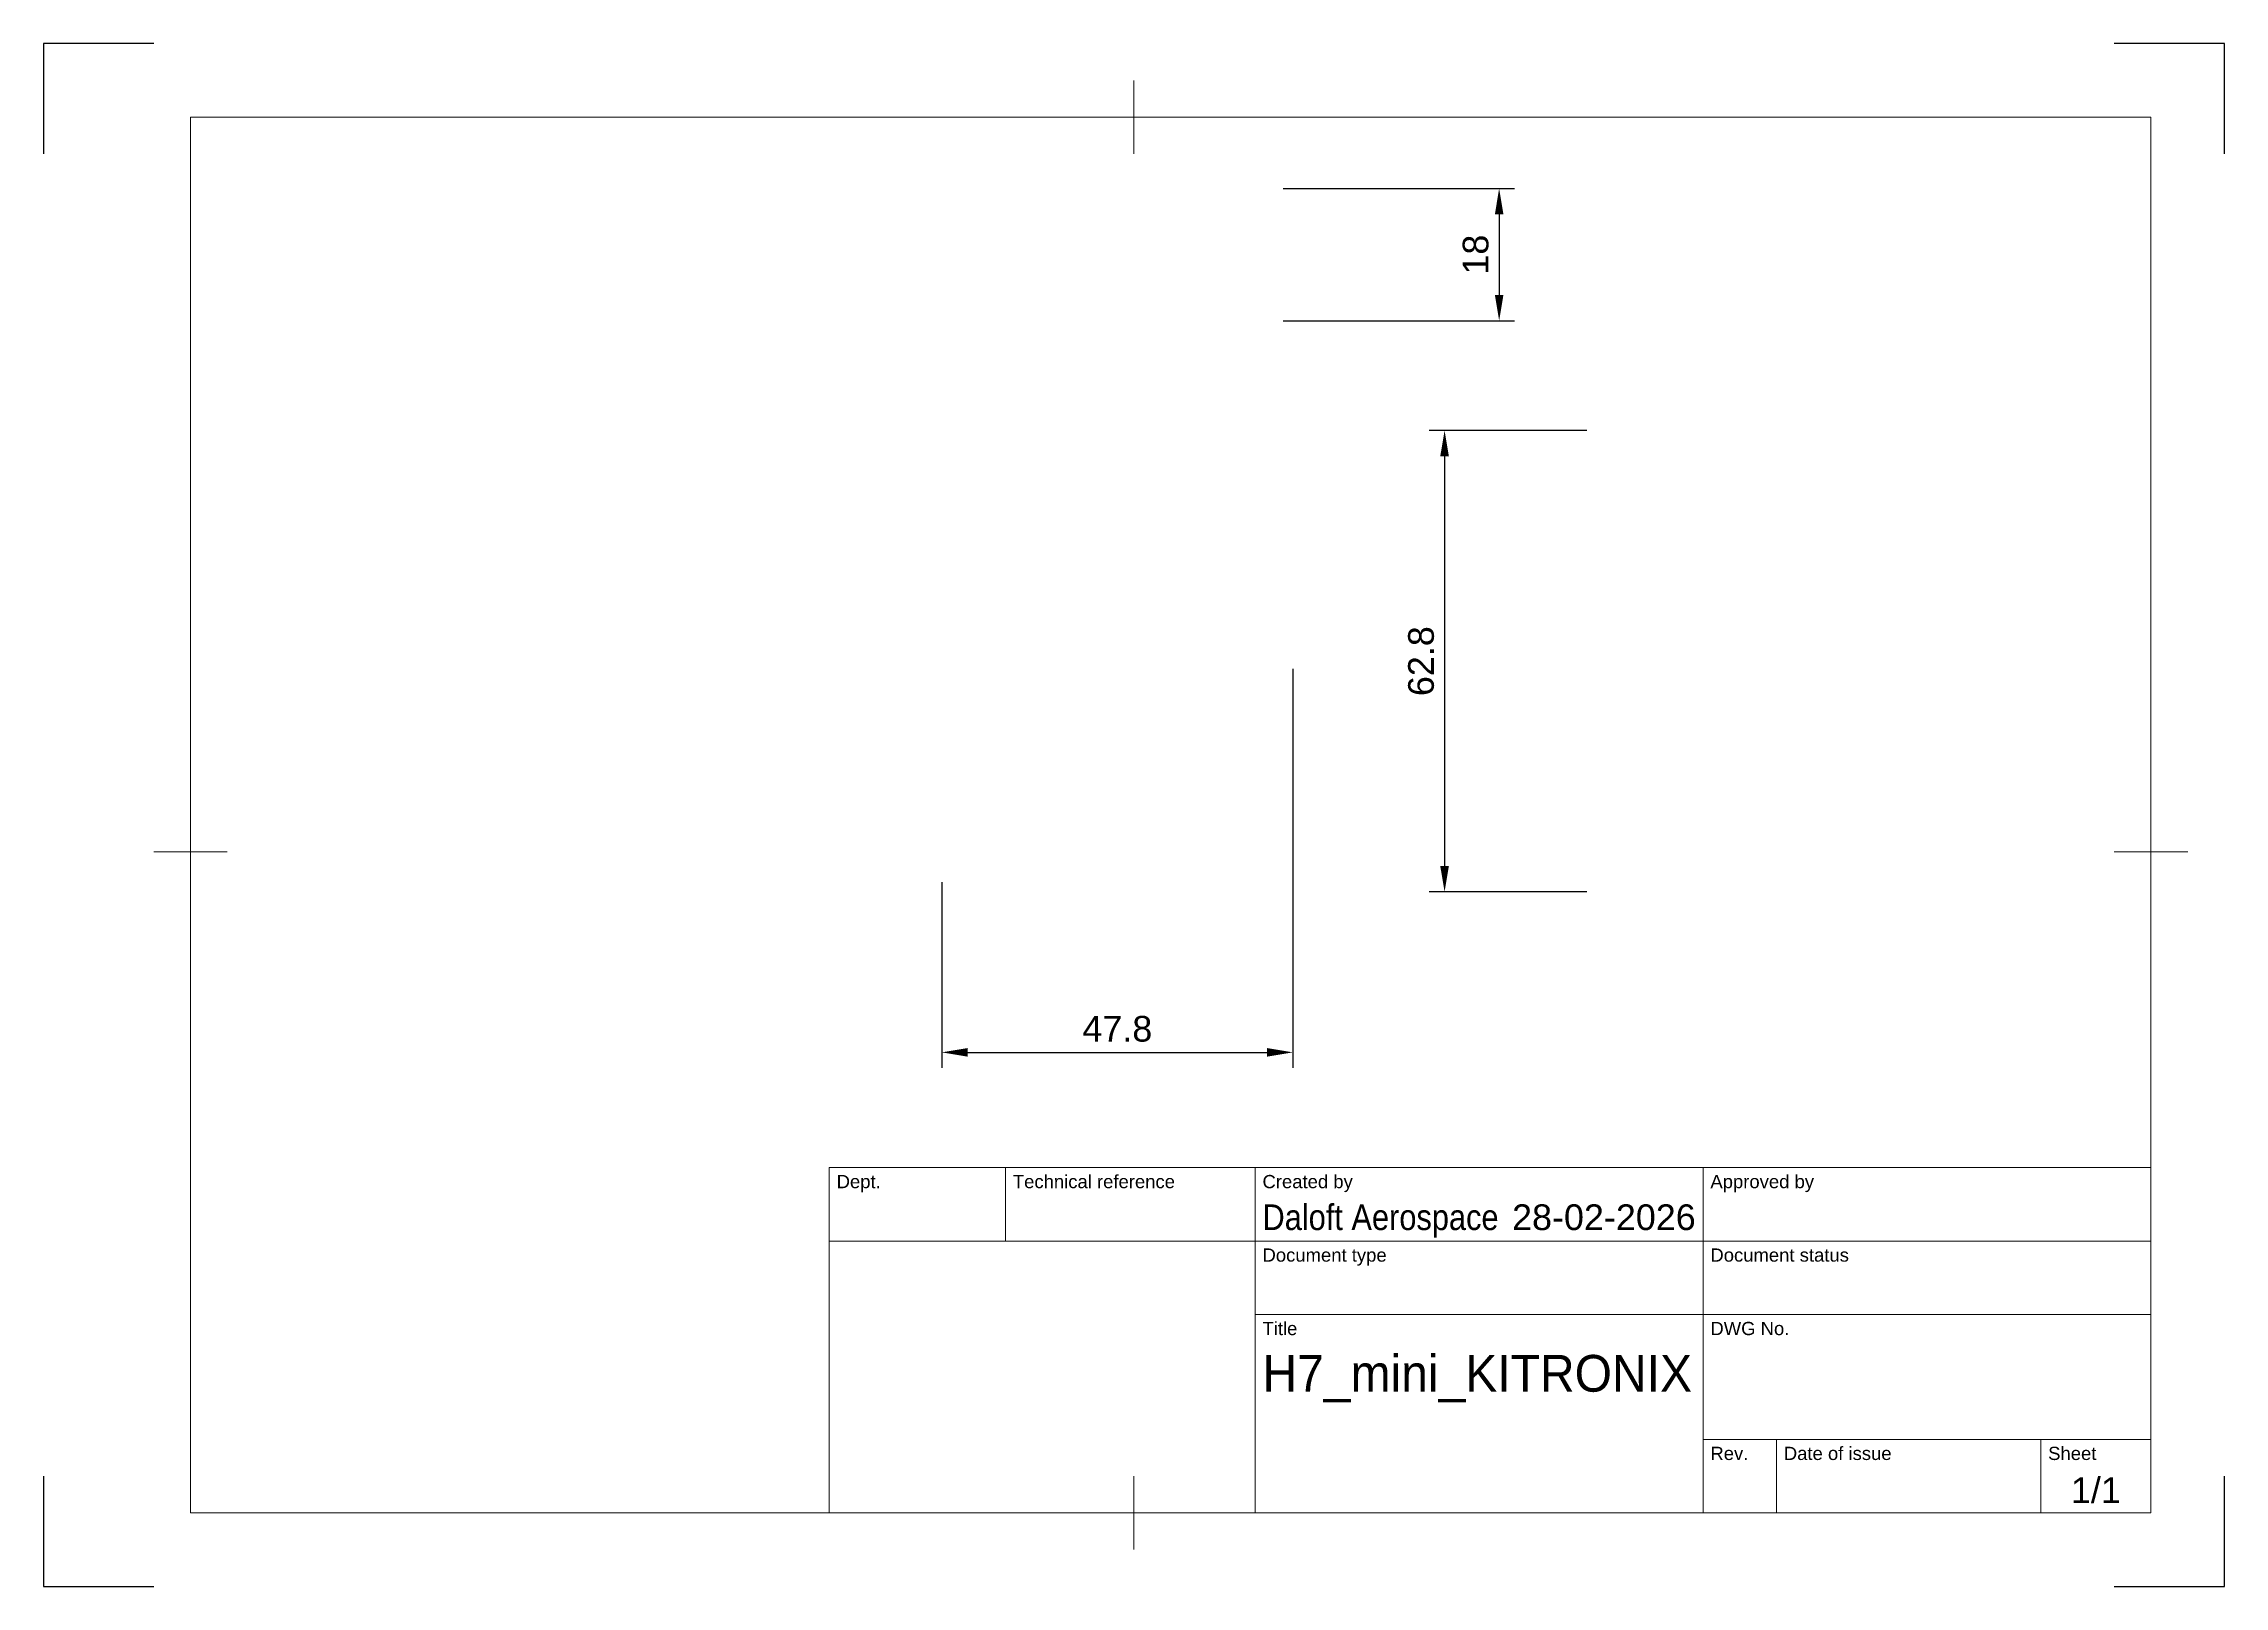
# Paper-space layout 'Sheet1' of a CAD drawing. Header units: millimetres. Extents: x 0 to 297, y 0 to 210.
import ezdxf
from ezdxf.enums import TextEntityAlignment as Align

# ---------------------------------------------------------------- set-up
doc = ezdxf.new("R2010")
doc.units = ezdxf.units.MM
doc.header["$LTSCALE"] = 0.75
for name, color, linetype, lineweight in [('BORDER', 7, 'Continuous', 13), ('FD_Dimensions', 7, 'Continuous', 13), ('TITLEBLOCK', 7, 'Continuous', 18)]:
    doc.layers.add(name, color=color, linetype=linetype, lineweight=lineweight)
doc.styles.add('FusionTitle', font='arial.ttf')
doc.styles.get("Standard").update_dxf_attribs({"font": 'arial.ttf'})
doc.dimstyles.new('Dim-ISO-25', dxfattribs={"dimtxt": 3.5, "dimasz": 3.5, "dimexe": 2.1, "dimexo": 2.1, "dimgap": 1.4, "dimtad": 1, "dimzin": 12, "dimdsep": 46, "dimtxsty": 'Standard', "dimcen": 0, "dimazin": 3, "dimtp": 0.1, "dimtm": 0.1, "dimtfac": 0.714286, "dimtmove": 0, "dimatfit": 3, "dimfxl": 1, "dimtzin": 12, "dimarcsym": 0})

# ---------------------------------------------------------------- blocks, each defined once
blk = doc.blocks.new('ISO_TITLEBLOCK')
at = {"layer": 'TITLEBLOCK'}
for p, q in [((0, 47), (-180, 47)), ((-180, 47), (-180, 0)), ((-156, 37), (-156, 47)), ((-122, 0), (-122, 47)), ((-61, 0), (-61, 47)), ((0, 0), (0, 47)), ((-180, 37), (0, 37)), ((-122, 27), (0, 27)), ((-61, 10), (0, 10)), ((-51, 0), (-51, 10)), ((-15, 0), (-15, 10)), ((-180, 0), (0, 0))]:
    blk.add_line(p, q, dxfattribs=at)
at = {"layer": 'TITLEBLOCK', "style": 'FusionTitle'}
for s, p in [('Dept.', (-179, 46)), ('Technical reference', (-155, 46)), ('Created by', (-121, 46)), ('Approved by', (-60, 46)), ('Document type', (-121, 36)), ('Document status', (-60, 36)), ('Title', (-121, 26)), ('DWG No.', (-60, 26)), ('Rev.', (-60, 9)), ('Date of issue', (-50, 9)), ('Sheet', (-14, 9))]:
    blk.add_text(s, height=1.8, dxfattribs=at).set_placement(p, align=Align.TOP_LEFT)
for tag, height, p in [('DEPT', 3.5, (-179, 42)), ('TECHNICAL_REFERENCE', 3.5, (-155, 42)), ('CREATED_BY', 3.5, (-121, 42)), ('APPROVED_BY', 3.5, (-60, 42)), ('DOCUMENT_TYPE', 3.5, (-121, 32)), ('DOCUMENT_STATUS', 3.5, (-60, 32)), ('TITLE_1', 5, (-121, 21.5)), ('TITLE_2', 5, (-121, 14)), ('TITLE_3', 5, (-121, 6.5)), ('DATE_OF_ISSUE', 3.5, (-50, 5))]:
    blk.add_attdef(tag, text='', height=height, dxfattribs=at).set_placement(p, align=Align.TOP_LEFT)
for tag, p in [('CREATED_DATE', (-62, 42)), ('APPROVED_DATE', (-0.99, 42))]:
    blk.add_attdef(tag, text='', height=3.5, dxfattribs=at).set_placement(p, align=Align.TOP_RIGHT)
for tag, height, p in [('DRAWING_NUMBER', 5, (-30.5, 19.75)), ('REV', 3.5, (-56, 4.85)), ('SHEET', 3.5, (-7.5, 4.85))]:
    blk.add_attdef(tag, text='', height=height, dxfattribs=at).set_placement(p, align=Align.TOP_CENTER)
blk = doc.blocks.new('*D30')
at = {"layer": 'Defpoints', "color": 0, "transparency": 16777216}
for p in [(166.73, 190.28), (166.73, 172.28), (198.23, 172.28)]:
    blk.add_point(p, dxfattribs=at)
at = {"layer": 'FD_Dimensions', "color": 0, "lineweight": -2, "transparency": 16777216}
for p, q in [((168.83, 190.28), (200.33, 190.28)), ((198.23, 186.78), (198.23, 175.78)), ((168.83, 172.28), (200.33, 172.28))]:
    blk.add_line(p, q, dxfattribs=at)
at = {"layer": 'FD_Dimensions', "color": 0, "transparency": 16777216}
for points in [[(197.65, 186.78), (198.81, 186.78), (198.23, 190.28)], [(197.65, 175.78), (198.81, 175.78), (198.23, 172.28)]]:
    blk.add_solid(points, dxfattribs=at)
at = {"layer": 'FD_Dimensions', "color": 0, "transparency": 16777216, "insert": (195.04, 181.28), "char_height": 3.5, "attachment_point": 5, "rotation": 90}
blk.add_mtext('18', dxfattribs=at)
blk = doc.blocks.new('*D31')
at = {"layer": 'Defpoints', "color": 0, "transparency": 16777216}
for p in [(212.29, 157.34), (190.8, 94.54), (212.29, 94.54)]:
    blk.add_point(p, dxfattribs=at)
at = {"layer": 'FD_Dimensions', "color": 0, "lineweight": -2, "transparency": 16777216}
for p, q in [((210.19, 157.34), (188.7, 157.34)), ((190.8, 153.84), (190.8, 98.04)), ((210.19, 94.54), (188.7, 94.54))]:
    blk.add_line(p, q, dxfattribs=at)
at = {"layer": 'FD_Dimensions', "color": 0, "transparency": 16777216}
for points in [[(190.21, 153.84), (191.38, 153.84), (190.8, 157.34)], [(190.21, 98.04), (191.38, 98.04), (190.8, 94.54)]]:
    blk.add_solid(points, dxfattribs=at)
at = {"layer": 'FD_Dimensions', "color": 0, "transparency": 16777216, "insert": (187.61, 125.94), "char_height": 3.5, "attachment_point": 5, "rotation": 90}
blk.add_mtext('62.8', dxfattribs=at)
blk = doc.blocks.new('*D32')
at = {"layer": 'Defpoints', "color": 0, "transparency": 16777216}
for p in [(170.13, 127.01), (122.33, 97.94), (170.13, 72.69)]:
    blk.add_point(p, dxfattribs=at)
at = {"layer": 'FD_Dimensions', "color": 0, "lineweight": -2, "transparency": 16777216}
for p, q in [((170.13, 124.91), (170.13, 70.59)), ((122.33, 95.84), (122.33, 70.59)), ((125.83, 72.69), (166.63, 72.69))]:
    blk.add_line(p, q, dxfattribs=at)
at = {"layer": 'FD_Dimensions', "color": 0, "transparency": 16777216}
for points in [[(125.83, 73.27), (125.83, 72.11), (122.33, 72.69)], [(166.63, 73.27), (166.63, 72.11), (170.13, 72.69)]]:
    blk.add_solid(points, dxfattribs=at)
at = {"layer": 'FD_Dimensions', "color": 0, "transparency": 16777216, "insert": (146.23, 75.88), "char_height": 3.5, "attachment_point": 5}
blk.add_mtext('47.8', dxfattribs=at)
blk = doc.blocks.new('ISO_A4(L)_SHEET')
at = {"layer": 'BORDER'}
for p, q in [((148.5, 205), (148.5, 195)), ((287, 200), (20, 200)), ((20, 200), (20, 10)), ((287, 10), (287, 200)), ((15, 100), (25, 100)), ((292, 100), (282, 100)), ((148.5, 5), (148.5, 15)), ((287, 10), (20, 10))]:
    blk.add_line(p, q, dxfattribs=at)
at = {"layer": 'Defpoints'}
for p, q in [((0, 210), (0, 195)), ((15, 210), (0, 210)), ((297, 210), (282, 210)), ((297, 195), (297, 210)), ((0, 15), (0, 0)), ((297, 0), (297, 15)), ((0, 0), (15, 0)), ((282, 0), (297, 0))]:
    blk.add_line(p, q, dxfattribs=at)

psp = doc.layouts.new('Sheet1')

# ---------------------------------------------------------------- block references
at = {"layer": 'BORDER'}
psp.add_blockref('ISO_A4(L)_SHEET', (0, 0), dxfattribs=at)
at = {"layer": 'TITLEBLOCK'}
ref = psp.add_blockref('ISO_TITLEBLOCK', (287, 10), dxfattribs=at)
ref.add_attrib('CREATED_DATE', '28-02-2026', dxfattribs={"height": 3.5, "style": 'FusionTitle'}).set_placement((225, 52), align=Align.TOP_RIGHT)
ref.add_attrib('SHEET', '1/1', dxfattribs={"height": 3.5, "style": 'FusionTitle'}).set_placement((279.5, 14.85), align=Align.TOP_CENTER)
ref.add_attrib('TITLE_1', 'H7_mini_KITRONIX', dxfattribs={"height": 5, "style": 'FusionTitle', "width": 0.936195}).set_placement((166, 31.5), align=Align.TOP_LEFT)
ref.add_attrib('CREATED_BY', 'Daloft Aerospace', dxfattribs={"height": 3.5, "style": 'FusionTitle', "width": 0.857243}).set_placement((166, 52), align=Align.TOP_LEFT)

# ---------------------------------------------------------------- dimensions: what is measured, and where the dimension line sits
at = {"layer": 'FD_Dimensions'}
dim = psp.add_aligned_dim(p1=(166.731, 190.277), p2=(166.731, 172.277), distance=31.5, dimstyle='Dim-ISO-25', override={"dimlfac": -1, "dimclrd": 0, "dimclre": 0}, dxfattribs=at)
dim.commit()
dim.dimension.update_dxf_attribs({"geometry": '*D30', "text_midpoint": (195.044, 181.277)})
dim = psp.add_linear_dim(base=(190.798, 94.541), p1=(212.287, 157.341), p2=(212.287, 94.541), angle=270, dimstyle='Dim-ISO-25', override={"dimlfac": -1, "dimclrd": 0, "dimclre": 0}, dxfattribs=at)
dim.commit()
dim.dimension.update_dxf_attribs({"geometry": '*D31', "text_midpoint": (187.611, 125.941)})
dim = psp.add_linear_dim(base=(170.131, 72.689), p1=(122.332, 97.941), p2=(170.131, 127.009), angle=180, dimstyle='Dim-ISO-25', override={"dimlfac": -1}, dxfattribs=at)
dim.commit()
dim.dimension.update_dxf_attribs({"geometry": '*D32', "text_midpoint": (146.231, 72.689), "dimtype": 160})

doc.saveas('drawing.dxf')
